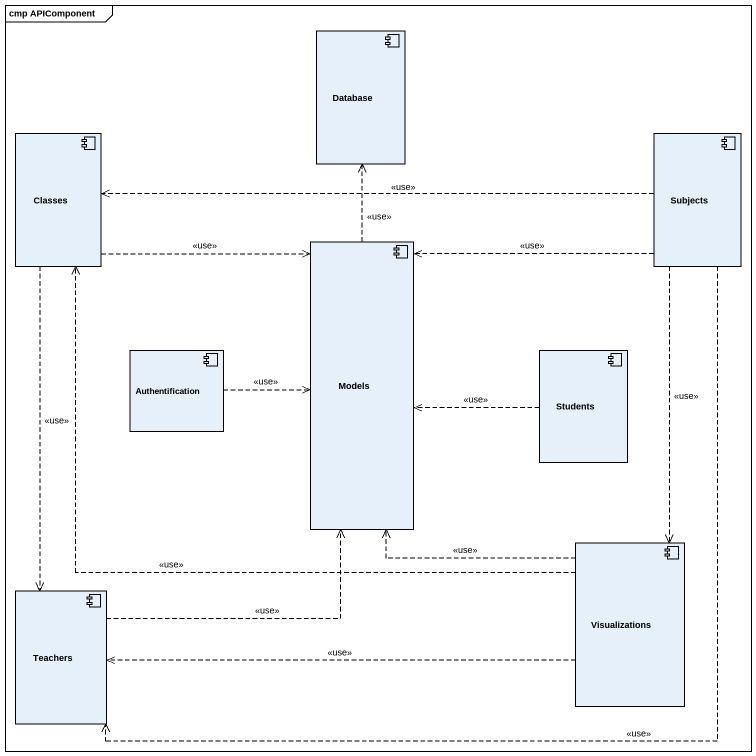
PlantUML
@startuml
mainframe cmp APIComponent
component "Database" as Database_
component Classes
component Subjects
component Models
component Authentification
component Students
component Visualizations
component Teachers
Classes ..> Models : <<use>>
Classes ..> Teachers : <<use>>
Subjects .left.> Classes : <<use>>
Subjects .left.> Models : <<use>>
Subjects ..> Visualizations : <<use>>
Subjects ..> Teachers : <<use>>
Models .up.> Database_ : <<use>>
Authentification .right.> Models : <<use>>
Students .left.> Models : <<use>>
Visualizations .up.> Classes : <<use>>
Visualizations .up.> Models : <<use>>
Visualizations .left.> Teachers : <<use>>
Teachers .up.> Models : <<use>>
@enduml
